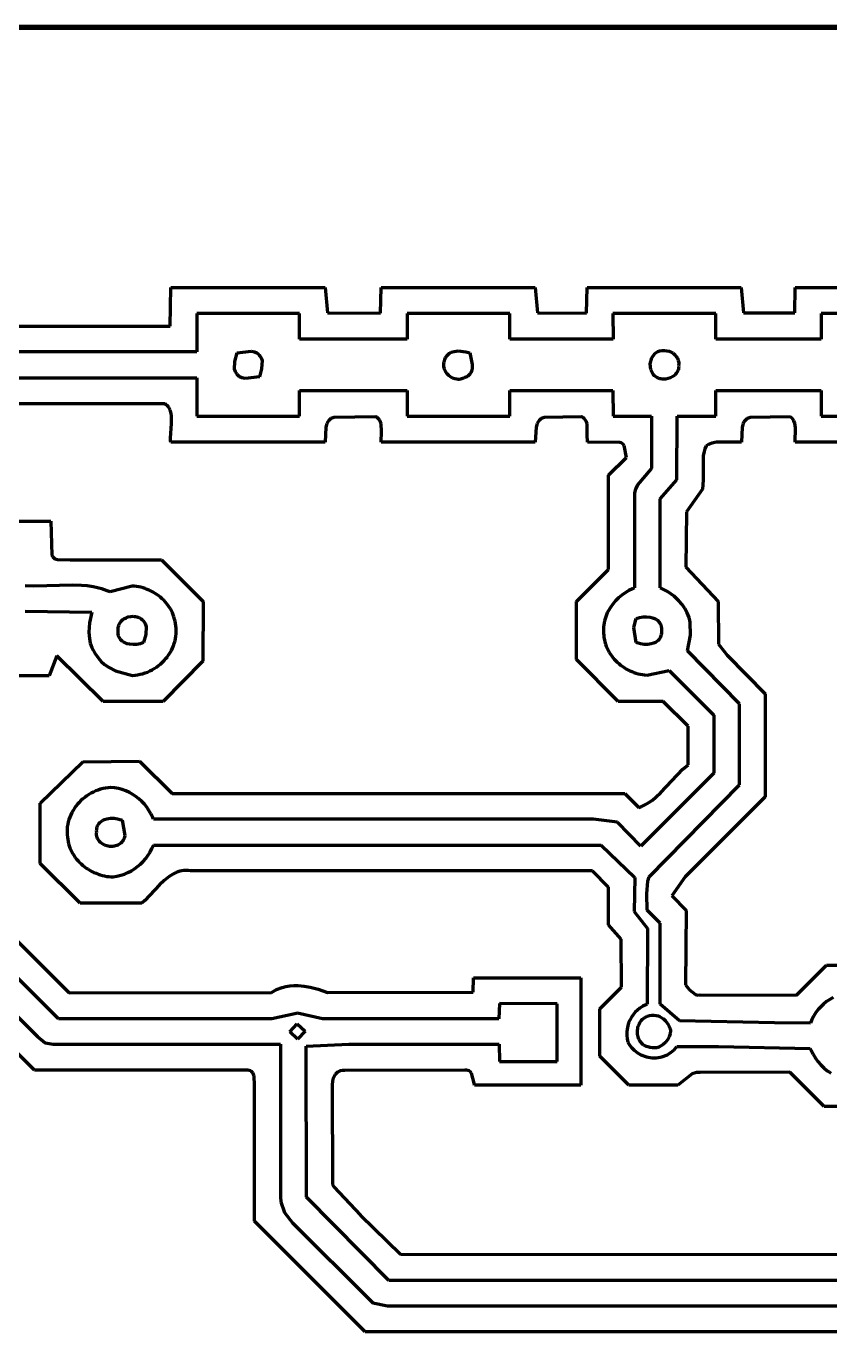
# Model space of a CAD drawing. Header units: millimetres. Extents: x 0 to 15.3, y 0 to 12.6.
# Drawn here: x 3.385 to 5.987, y 8.381 to 12.611 of the extents above; entities that cross this region are included whole.
import ezdxf

# ---------------------------------------------------------------- set-up
doc = ezdxf.new("R2010")
doc.units = ezdxf.units.MM
doc.layers.add('color#f8f8f8ff', color=7, linetype='CONTINUOUS', lineweight=100)

msp = doc.modelspace()

# ---------------------------------------------------------------- linework, layer by layer
at = {"layer": 'color#f8f8f8ff'}
for p, q in [((0, 12.6111), (15.2778, 12.6111)), ((15.2227, 12.6039), (0.0551, 12.6038)), ((3.8516, 11.6393), (3.8542, 11.7639)), ((3.8542, 11.7639), (4.3529, 11.764)), ((4.3529, 11.764), (4.3605, 11.6828)), ((4.5322, 11.681), (4.5348, 11.7639)), ((4.5348, 11.7639), (5.0335, 11.7641)), ((5.0335, 11.7641), (5.041, 11.6828)), ((5.1988, 11.681), (5.2016, 11.764)), ((5.2016, 11.764), (5.7001, 11.764)), ((5.7001, 11.764), (5.7077, 11.6828)), ((5.8734, 11.6819), (5.8751, 11.7639)), ((5.8751, 11.7639), (6.3737, 11.7639)), ((4.2707, 11.6805), (3.9377, 11.6805)), ((3.9377, 11.6805), (3.938, 11.5557)), ((4.2704, 11.5973), (4.2707, 11.6805)), ((4.3605, 11.6828), (4.5322, 11.681)), ((4.9512, 11.6805), (4.6182, 11.6805)), ((4.6182, 11.6805), (4.6185, 11.5972)), ((4.951, 11.5972), (4.9512, 11.6805)), ((5.041, 11.6828), (5.1988, 11.681)), ((5.6179, 11.6805), (5.2849, 11.6805)), ((5.2849, 11.6805), (5.2851, 11.5972)), ((5.6177, 11.5972), (5.6179, 11.6805)), ((5.7077, 11.6828), (5.8734, 11.6819)), ((6.2917, 11.6806), (5.9583, 11.6806)), ((5.9583, 11.6806), (5.9583, 11.5972)), ((2.1699, 11.6389), (3.8516, 11.6393)), ((4.6185, 11.5972), (4.2704, 11.5973)), ((5.2851, 11.5972), (4.951, 11.5972)), ((5.9583, 11.5972), (5.6177, 11.5972)), ((3.938, 11.5557), (2.2219, 11.5552)), ((4.0605, 11.5242), (4.068, 11.5526)), ((4.068, 11.5526), (4.1144, 11.5585)), ((4.1144, 11.5585), (4.1247, 11.5561)), ((4.1247, 11.5561), (4.1318, 11.5527)), ((4.1318, 11.5527), (4.136, 11.5494)), ((4.136, 11.5494), (4.1398, 11.5453)), ((4.7466, 11.543), (4.7509, 11.5477)), ((4.7509, 11.5477), (4.7559, 11.5515)), ((4.7559, 11.5515), (4.7615, 11.5544)), ((4.7615, 11.5544), (4.7708, 11.5573)), ((4.7708, 11.5573), (4.7843, 11.5588)), ((4.7843, 11.5588), (4.8084, 11.5561)), ((4.8084, 11.5561), (4.821, 11.5525)), ((4.821, 11.5525), (4.8294, 11.515)), ((5.4102, 11.5365), (5.4199, 11.5507)), ((5.4199, 11.5507), (5.4231, 11.553)), ((5.4231, 11.553), (5.4264, 11.5549)), ((5.4264, 11.5549), (5.4299, 11.5566)), ((5.4299, 11.5566), (5.437, 11.559)), ((5.437, 11.559), (5.4444, 11.5603)), ((5.4444, 11.5603), (5.4519, 11.5605)), ((5.4519, 11.5605), (5.4593, 11.5597)), ((5.4593, 11.5597), (5.4665, 11.5578)), ((5.4665, 11.5578), (5.4733, 11.555)), ((5.4733, 11.555), (5.4796, 11.5513)), ((5.4796, 11.5513), (5.4852, 11.5468)), ((4.0595, 11.5003), (4.0605, 11.5242)), ((4.1398, 11.5453), (4.1415, 11.543)), ((4.1415, 11.543), (4.1457, 11.5366)), ((4.1457, 11.5366), (4.1488, 11.5276)), ((4.1488, 11.5276), (4.1473, 11.5013)), ((4.7375, 11.5114), (4.7376, 11.5153)), ((4.7379, 11.5077), (4.7375, 11.5114)), ((4.7376, 11.5153), (4.7379, 11.5191)), ((4.7379, 11.5191), (4.7387, 11.523)), ((4.7385, 11.504), (4.7379, 11.5077)), ((4.7387, 11.523), (4.7398, 11.5269)), ((4.7398, 11.5269), (4.7407, 11.5307)), ((4.7407, 11.5307), (4.7418, 11.5341)), ((4.7418, 11.5341), (4.7432, 11.5374)), ((4.7432, 11.5374), (4.7448, 11.5403)), ((4.7448, 11.5403), (4.7466, 11.543)), ((4.8294, 11.515), (4.8291, 11.5023)), ((5.4052, 11.5176), (5.4102, 11.5365)), ((5.4073, 11.4982), (5.4052, 11.5176)), ((5.4852, 11.5468), (5.4899, 11.5414)), ((5.4899, 11.5414), (5.4919, 11.5384)), ((5.4919, 11.5384), (5.4937, 11.5353)), ((5.4937, 11.5353), (5.4951, 11.5319)), ((5.4951, 11.5319), (5.4963, 11.5284)), ((5.4963, 11.5284), (5.4971, 11.5247)), ((5.4971, 11.5247), (5.4976, 11.5209)), ((5.4976, 11.5083), (5.4973, 11.5041)), ((5.4977, 11.5169), (5.4975, 11.5127)), ((5.4975, 11.5127), (5.4976, 11.5083)), ((5.4976, 11.5209), (5.4977, 11.5169)), ((2.2639, 11.4722), (3.9378, 11.4723)), ((3.9378, 11.4723), (3.9377, 11.3472)), ((4.0626, 11.4913), (4.0595, 11.5003)), ((4.0668, 11.4848), (4.0626, 11.4913)), ((4.0685, 11.4825), (4.0668, 11.4848)), ((4.0723, 11.4784), (4.0685, 11.4825)), ((4.0765, 11.4751), (4.0723, 11.4784)), ((4.0835, 11.4717), (4.0765, 11.4751)), ((4.0939, 11.4693), (4.0835, 11.4717)), ((4.1404, 11.4753), (4.0939, 11.4693)), ((4.1473, 11.5013), (4.1404, 11.4753)), ((4.7395, 11.5004), (4.7385, 11.504)), ((4.7407, 11.4969), (4.7395, 11.5004)), ((4.7441, 11.4903), (4.7407, 11.4969)), ((4.7484, 11.4843), (4.7441, 11.4903)), ((4.7535, 11.479), (4.7484, 11.4843)), ((4.7594, 11.4745), (4.7535, 11.479)), ((4.7658, 11.4709), (4.7594, 11.4745)), ((4.7727, 11.4684), (4.7658, 11.4709)), ((4.7798, 11.467), (4.7727, 11.4684)), ((4.7835, 11.4667), (4.7798, 11.467)), ((4.7871, 11.4668), (4.7835, 11.4667)), ((4.7908, 11.4673), (4.7871, 11.4668)), ((4.7945, 11.4681), (4.7908, 11.4673)), ((4.7982, 11.4693), (4.7945, 11.4681)), ((4.8018, 11.4708), (4.7982, 11.4693)), ((4.8053, 11.4728), (4.8018, 11.4708)), ((4.8088, 11.474), (4.8053, 11.4728)), ((4.8119, 11.4755), (4.8088, 11.474)), ((4.8147, 11.4772), (4.8119, 11.4755)), ((4.8173, 11.479), (4.8147, 11.4772)), ((4.8215, 11.4833), (4.8173, 11.479)), ((4.8248, 11.4881), (4.8215, 11.4833)), ((4.8271, 11.4935), (4.8248, 11.4881)), ((4.8291, 11.5023), (4.8271, 11.4935)), ((5.4139, 11.485), (5.4073, 11.4982)), ((5.4165, 11.4816), (5.4139, 11.485)), ((5.4193, 11.4787), (5.4165, 11.4816)), ((5.4223, 11.476), (5.4193, 11.4787)), ((5.4256, 11.4738), (5.4223, 11.476)), ((5.429, 11.4719), (5.4256, 11.4738)), ((5.4326, 11.4703), (5.429, 11.4719)), ((5.4364, 11.469), (5.4326, 11.4703)), ((5.4402, 11.4681), (5.4364, 11.469)), ((5.4441, 11.4675), (5.4402, 11.4681)), ((5.4481, 11.4673), (5.4441, 11.4675)), ((5.456, 11.4676), (5.4481, 11.4673)), ((5.4639, 11.4692), (5.456, 11.4676)), ((5.4714, 11.4718), (5.4639, 11.4692)), ((5.4784, 11.4756), (5.4714, 11.4718)), ((5.4816, 11.4778), (5.4784, 11.4756)), ((5.4846, 11.4803), (5.4816, 11.4778)), ((5.4873, 11.4831), (5.4846, 11.4803)), ((5.4898, 11.486), (5.4873, 11.4831)), ((5.492, 11.4892), (5.4898, 11.486)), ((5.4939, 11.4926), (5.492, 11.4892)), ((5.4954, 11.4963), (5.4939, 11.4926)), ((5.4965, 11.5001), (5.4954, 11.4963)), ((5.4973, 11.5041), (5.4965, 11.5001)), ((4.2707, 11.3473), (4.2704, 11.4305)), ((4.2704, 11.4305), (4.6185, 11.4305)), ((4.6185, 11.4305), (4.6182, 11.3473)), ((4.9509, 11.4304), (5.2848, 11.4306)), ((4.9513, 11.3473), (4.9509, 11.4304)), ((5.2848, 11.4306), (5.285, 11.3472)), ((5.6175, 11.4304), (5.9583, 11.4306)), ((5.618, 11.3473), (5.6175, 11.4304)), ((5.9583, 11.4306), (5.9583, 11.3472)), ((3.8351, 11.3875), (2.3572, 11.3886)), ((3.8388, 11.3848), (3.8351, 11.3875)), ((3.8421, 11.3818), (3.8388, 11.3848)), ((3.8449, 11.3787), (3.8421, 11.3818)), ((3.8474, 11.3753), (3.8449, 11.3787)), ((3.8495, 11.3718), (3.8474, 11.3753)), ((3.8513, 11.368), (3.8495, 11.3718)), ((3.8527, 11.3641), (3.8513, 11.368)), ((3.8547, 11.3559), (3.8527, 11.3641)), ((3.8558, 11.3472), (3.8547, 11.3559)), ((3.8554, 11.3239), (3.8558, 11.3472)), ((3.9377, 11.3472), (4.2707, 11.3473)), ((4.3693, 11.3378), (4.365, 11.3337)), ((4.3719, 11.3396), (4.3693, 11.3378)), ((4.3747, 11.3411), (4.3719, 11.3396)), ((4.3779, 11.3425), (4.3747, 11.3411)), ((4.3813, 11.3437), (4.3779, 11.3425)), ((4.517, 11.3459), (4.3813, 11.3437)), ((4.52, 11.3442), (4.517, 11.3459)), ((4.5227, 11.3424), (4.52, 11.3442)), ((4.525, 11.3404), (4.5227, 11.3424)), ((4.5289, 11.336), (4.525, 11.3404)), ((4.6182, 11.3473), (4.9513, 11.3473)), ((5.0503, 11.3381), (5.0459, 11.334)), ((5.0529, 11.3398), (5.0503, 11.3381)), ((5.0558, 11.3414), (5.0529, 11.3398)), ((5.0589, 11.3427), (5.0558, 11.3414)), ((5.0624, 11.3438), (5.0589, 11.3427)), ((5.1834, 11.3459), (5.0624, 11.3438)), ((5.1864, 11.3442), (5.1834, 11.3459)), ((5.189, 11.3424), (5.1864, 11.3442)), ((5.1914, 11.3404), (5.189, 11.3424)), ((5.1952, 11.336), (5.1914, 11.3404)), ((5.285, 11.3472), (5.4099, 11.3472)), ((5.4099, 11.3472), (5.4099, 11.1787)), ((5.4913, 11.1415), (5.4927, 11.3472)), ((5.4927, 11.3472), (5.618, 11.3473)), ((5.7167, 11.3379), (5.7123, 11.3339)), ((5.7193, 11.3397), (5.7167, 11.3379)), ((5.7222, 11.3413), (5.7193, 11.3397)), ((5.7253, 11.3426), (5.7222, 11.3413)), ((5.7288, 11.3437), (5.7253, 11.3426)), ((5.8581, 11.3459), (5.7288, 11.3437)), ((5.8609, 11.344), (5.8581, 11.3459)), ((5.8635, 11.342), (5.8609, 11.344)), ((5.8676, 11.3376), (5.8635, 11.342)), ((5.8708, 11.3328), (5.8676, 11.3376)), ((5.9583, 11.3472), (6.2917, 11.3472)), ((3.8524, 11.2767), (3.8554, 11.3239)), ((4.3557, 11.3117), (4.3531, 11.2637)), ((4.3589, 11.3236), (4.3557, 11.3117)), ((4.3615, 11.3289), (4.3589, 11.3236)), ((4.365, 11.3337), (4.3615, 11.3289)), ((4.5317, 11.3311), (4.5289, 11.336)), ((4.5343, 11.3229), (4.5317, 11.3311)), ((4.5352, 11.298), (4.5343, 11.3229)), ((4.535, 11.2638), (4.5352, 11.298)), ((5.0363, 11.3122), (5.0334, 11.2639)), ((5.0397, 11.324), (5.0363, 11.3122)), ((5.0424, 11.3293), (5.0397, 11.324)), ((5.0459, 11.334), (5.0424, 11.3293)), ((5.1981, 11.3311), (5.1952, 11.336)), ((5.2008, 11.3229), (5.1981, 11.3311)), ((5.2014, 11.2884), (5.2008, 11.3229)), ((5.7029, 11.3119), (5.7004, 11.2639)), ((5.7062, 11.3238), (5.7029, 11.3119)), ((5.7088, 11.3291), (5.7062, 11.3238)), ((5.7123, 11.3339), (5.7088, 11.3291)), ((5.8739, 11.3248), (5.8708, 11.3328)), ((5.8758, 11.3101), (5.8739, 11.3248)), ((5.8751, 11.2639), (5.8758, 11.3101)), ((3.8531, 11.2681), (3.8524, 11.2767)), ((3.8537, 11.2639), (3.8531, 11.2681)), ((4.3531, 11.2637), (3.8537, 11.2639)), ((5.0334, 11.2639), (4.535, 11.2638)), ((5.2019, 11.2638), (5.2014, 11.2884)), ((5.3075, 11.2623), (5.2019, 11.2638)), ((5.3116, 11.261), (5.3075, 11.2623)), ((5.3165, 11.258), (5.3116, 11.261)), ((5.3211, 11.2523), (5.3165, 11.258)), ((5.329, 11.2139), (5.3211, 11.2523)), ((5.5936, 11.2553), (5.5866, 11.2511)), ((5.6046, 11.2598), (5.5936, 11.2553)), ((5.6199, 11.2633), (5.6046, 11.2598)), ((5.6965, 11.2635), (5.6199, 11.2633)), ((5.7004, 11.2639), (5.6965, 11.2635)), ((6.375, 11.2639), (5.8751, 11.2639)), ((5.2707, 11.1566), (5.329, 11.2139)), ((5.5799, 11.2328), (5.5771, 11.2186)), ((5.5771, 11.2186), (5.5773, 11.1403)), ((5.5827, 11.2421), (5.5799, 11.2328)), ((5.5866, 11.2511), (5.5827, 11.2421)), ((5.4073, 11.1759), (5.3641, 11.1247)), ((5.4099, 11.1787), (5.4073, 11.1759)), ((5.2707, 10.8505), (5.2707, 11.1566)), ((5.3641, 11.1247), (5.3578, 11.1107)), ((5.4372, 11.0794), (5.4913, 11.1415)), ((5.5773, 11.1403), (5.5751, 11.1111)), ((5.3549, 11.0995), (5.3541, 11.0917)), ((5.3541, 11.0917), (5.3542, 11.0835)), ((5.3542, 11.0835), (5.3543, 10.7914)), ((5.3578, 11.1107), (5.3549, 11.0995)), ((5.5751, 11.1111), (5.5227, 11.0381)), ((5.4374, 10.7917), (5.4372, 11.0794)), ((2.8641, 11.007), (3.4655, 11.0071)), ((3.4655, 11.0071), (3.4684, 10.8969)), ((5.5227, 11.0381), (5.5207, 10.8581)), ((3.4684, 10.8969), (3.4706, 10.8927)), ((3.4706, 10.8927), (3.4734, 10.8893)), ((3.4734, 10.8893), (3.4785, 10.8857)), ((3.4785, 10.8857), (3.4866, 10.883)), ((3.4866, 10.883), (3.528, 10.8819)), ((3.528, 10.8819), (3.823, 10.8821)), ((3.823, 10.8821), (3.9583, 10.7467)), ((5.1667, 10.7468), (5.2707, 10.8505)), ((5.5207, 10.8581), (5.625, 10.7468)), ((3.4103, 10.797), (3.3817, 10.7984)), ((3.5358, 10.8002), (3.4103, 10.797)), ((3.5645, 10.7993), (3.5358, 10.8002)), ((3.5834, 10.7977), (3.5645, 10.7993)), ((3.6022, 10.7949), (3.5834, 10.7977)), ((3.6115, 10.7931), (3.6022, 10.7949)), ((3.6207, 10.7909), (3.6115, 10.7931)), ((3.6299, 10.7884), (3.6207, 10.7909)), ((3.639, 10.7854), (3.6299, 10.7884)), ((3.7282, 10.7974), (3.657, 10.7782)), ((3.7354, 10.7969), (3.7282, 10.7974)), ((3.7426, 10.796), (3.7354, 10.7969)), ((3.7497, 10.7948), (3.7426, 10.796)), ((3.7568, 10.7932), (3.7497, 10.7948)), ((3.7637, 10.7914), (3.7568, 10.7932)), ((3.7706, 10.7891), (3.7637, 10.7914)), ((3.7773, 10.7866), (3.7706, 10.7891)), ((3.7839, 10.7838), (3.7773, 10.7866)), ((5.3481, 10.7887), (5.336, 10.7825)), ((5.3543, 10.7914), (5.3481, 10.7887)), ((5.4611, 10.7796), (5.4374, 10.7917)), ((3.6481, 10.782), (3.639, 10.7854)), ((3.657, 10.7782), (3.6481, 10.782)), ((3.7904, 10.7807), (3.7839, 10.7838)), ((3.7967, 10.7773), (3.7904, 10.7807)), ((3.8028, 10.7736), (3.7967, 10.7773)), ((3.8088, 10.7696), (3.8028, 10.7736)), ((3.8145, 10.7654), (3.8088, 10.7696)), ((3.8201, 10.761), (3.8145, 10.7654)), ((3.8254, 10.7562), (3.8201, 10.761)), ((3.8305, 10.7513), (3.8254, 10.7562)), ((3.8354, 10.7461), (3.8305, 10.7513)), ((3.84, 10.7407), (3.8354, 10.7461)), ((3.9583, 10.7467), (3.9575, 10.5539)), ((5.1667, 10.5588), (5.1667, 10.7468)), ((5.2931, 10.749), (5.2843, 10.7387)), ((5.3028, 10.7586), (5.2931, 10.749)), ((5.3132, 10.7674), (5.3028, 10.7586)), ((5.3243, 10.7754), (5.3132, 10.7674)), ((5.336, 10.7825), (5.3243, 10.7754)), ((5.4829, 10.7642), (5.4611, 10.7796)), ((5.4985, 10.7497), (5.4829, 10.7642)), ((5.5088, 10.7376), (5.4985, 10.7497)), ((5.625, 10.7468), (5.6265, 10.6095)), ((3.3817, 10.7154), (3.5975, 10.7129)), ((3.5975, 10.7129), (3.5901, 10.678)), ((3.8443, 10.7351), (3.84, 10.7407)), ((3.8484, 10.7292), (3.8443, 10.7351)), ((3.8521, 10.7232), (3.8484, 10.7292)), ((3.8556, 10.717), (3.8521, 10.7232)), ((3.8587, 10.7106), (3.8556, 10.717)), ((3.8615, 10.704), (3.8587, 10.7106)), ((3.8639, 10.6973), (3.8615, 10.704)), ((5.2638, 10.7041), (5.2613, 10.6978)), ((5.2665, 10.7102), (5.2638, 10.7041)), ((5.2695, 10.7162), (5.2665, 10.7102)), ((5.2764, 10.7277), (5.2695, 10.7162)), ((5.2843, 10.7387), (5.2764, 10.7277)), ((5.5178, 10.7245), (5.5088, 10.7376)), ((5.5253, 10.7106), (5.5178, 10.7245)), ((5.531, 10.6957), (5.5253, 10.7106)), ((3.5901, 10.678), (3.5882, 10.6474)), ((3.6829, 10.6577), (3.6832, 10.662)), ((3.6832, 10.662), (3.6838, 10.666)), ((3.6838, 10.666), (3.6849, 10.6699)), ((3.6849, 10.6699), (3.6864, 10.6735)), ((3.6864, 10.6735), (3.6882, 10.677)), ((3.6882, 10.677), (3.6904, 10.6802)), ((3.6904, 10.6802), (3.6928, 10.6832)), ((3.6928, 10.6832), (3.6955, 10.686)), ((3.6955, 10.686), (3.6985, 10.6885)), ((3.6985, 10.6885), (3.7017, 10.6908)), ((3.7017, 10.6908), (3.7086, 10.6945)), ((3.7086, 10.6945), (3.7161, 10.6973)), ((3.7161, 10.6973), (3.7239, 10.6989)), ((3.7239, 10.6989), (3.7319, 10.6993)), ((3.7319, 10.6993), (3.7359, 10.699)), ((3.7359, 10.699), (3.7398, 10.6985)), ((3.7398, 10.6985), (3.7436, 10.6976)), ((3.7436, 10.6976), (3.7474, 10.6964)), ((3.7474, 10.6964), (3.751, 10.6949)), ((3.751, 10.6949), (3.7545, 10.693)), ((3.7545, 10.693), (3.7578, 10.6908)), ((3.7578, 10.6908), (3.7609, 10.6882)), ((3.7609, 10.6882), (3.7638, 10.6853)), ((3.7638, 10.6853), (3.7665, 10.682)), ((3.7665, 10.682), (3.7706, 10.6756)), ((3.7706, 10.6756), (3.7738, 10.6666)), ((3.7738, 10.6666), (3.7723, 10.6403)), ((3.866, 10.6904), (3.8639, 10.6973)), ((3.8677, 10.6833), (3.866, 10.6904)), ((3.869, 10.6762), (3.8677, 10.6833)), ((3.8699, 10.6688), (3.869, 10.6762)), ((3.8708, 10.6604), (3.8699, 10.6688)), ((3.8712, 10.652), (3.8708, 10.6604)), ((5.2541, 10.6651), (5.2538, 10.6583)), ((5.2549, 10.6718), (5.2541, 10.6651)), ((5.256, 10.6785), (5.2549, 10.6718)), ((5.2574, 10.685), (5.256, 10.6785)), ((5.2592, 10.6915), (5.2574, 10.685)), ((5.2613, 10.6978), (5.2592, 10.6915)), ((5.3526, 10.6625), (5.36, 10.6918)), ((5.3596, 10.6142), (5.3526, 10.6625)), ((5.36, 10.6918), (5.3706, 10.6954)), ((5.3706, 10.6954), (5.3821, 10.6975)), ((5.3821, 10.6975), (5.3939, 10.698)), ((5.3939, 10.698), (5.4054, 10.6967)), ((5.4054, 10.6967), (5.4128, 10.6948)), ((5.4128, 10.6948), (5.4196, 10.6922)), ((5.4196, 10.6922), (5.4259, 10.6886)), ((5.4259, 10.6886), (5.4287, 10.6865)), ((5.4287, 10.6865), (5.4313, 10.6842)), ((5.4313, 10.6842), (5.4337, 10.6816)), ((5.4337, 10.6816), (5.4358, 10.6788)), ((5.4358, 10.6788), (5.4376, 10.6758)), ((5.4376, 10.6758), (5.4392, 10.6725)), ((5.4392, 10.6725), (5.4404, 10.669)), ((5.4404, 10.669), (5.4413, 10.6653)), ((5.4413, 10.6653), (5.4419, 10.6613)), ((5.4419, 10.6613), (5.4421, 10.657)), ((5.5339, 10.6853), (5.531, 10.6957)), ((5.535, 10.68), (5.5339, 10.6853)), ((5.5362, 10.6384), (5.535, 10.68)), ((3.5882, 10.6474), (3.59, 10.6272)), ((3.59, 10.6272), (3.5931, 10.6125)), ((3.6831, 10.6533), (3.6829, 10.6577)), ((3.6829, 10.6487), (3.6831, 10.6533)), ((3.6831, 10.6445), (3.6829, 10.6487)), ((3.6836, 10.6404), (3.6831, 10.6445)), ((3.6845, 10.6367), (3.6836, 10.6404)), ((3.6858, 10.6331), (3.6845, 10.6367)), ((3.6874, 10.6298), (3.6858, 10.6331)), ((3.6892, 10.6268), (3.6874, 10.6298)), ((3.6913, 10.624), (3.6892, 10.6268)), ((3.6937, 10.6214), (3.6913, 10.624)), ((3.6964, 10.619), (3.6937, 10.6214)), ((3.6992, 10.6169), (3.6964, 10.619)), ((3.7723, 10.6403), (3.7655, 10.6143)), ((3.865, 10.6115), (3.8672, 10.6194)), ((3.8672, 10.6194), (3.869, 10.6273)), ((3.869, 10.6273), (3.8702, 10.6354)), ((3.8702, 10.6354), (3.871, 10.6437)), ((3.871, 10.6437), (3.8712, 10.652)), ((5.2538, 10.6583), (5.2538, 10.6514)), ((5.2538, 10.6514), (5.2542, 10.6444)), ((5.2542, 10.6444), (5.255, 10.6374)), ((5.255, 10.6374), (5.2558, 10.6302)), ((5.2558, 10.6302), (5.2571, 10.6231)), ((5.2571, 10.6231), (5.2587, 10.6161)), ((5.4283, 10.6187), (5.4224, 10.6148)), ((5.431, 10.621), (5.4283, 10.6187)), ((5.4334, 10.6235), (5.431, 10.621)), ((5.4355, 10.6263), (5.4334, 10.6235)), ((5.4374, 10.6293), (5.4355, 10.6263)), ((5.439, 10.6325), (5.4374, 10.6293)), ((5.4402, 10.636), (5.439, 10.6325)), ((5.4412, 10.6398), (5.4402, 10.636)), ((5.4418, 10.6437), (5.4412, 10.6398)), ((5.442, 10.648), (5.4418, 10.6437)), ((5.4421, 10.657), (5.4419, 10.6525)), ((5.4419, 10.6525), (5.442, 10.648)), ((5.5266, 10.5876), (5.5362, 10.6384)), ((3.5931, 10.6125), (3.598, 10.5982)), ((3.598, 10.5982), (3.6023, 10.5891)), ((3.6023, 10.5891), (3.6076, 10.5802)), ((3.6076, 10.5802), (3.6138, 10.5717)), ((3.7055, 10.6133), (3.6992, 10.6169)), ((3.7124, 10.6106), (3.7055, 10.6133)), ((3.7198, 10.6087), (3.7124, 10.6106)), ((3.7314, 10.6075), (3.7198, 10.6087)), ((3.7433, 10.608), (3.7314, 10.6075)), ((3.7548, 10.6103), (3.7433, 10.608)), ((3.7655, 10.6143), (3.7548, 10.6103)), ((3.8424, 10.5684), (3.8472, 10.5751)), ((3.8472, 10.5751), (3.8515, 10.5819)), ((3.8515, 10.5819), (3.8555, 10.589)), ((3.8555, 10.589), (3.8591, 10.5964)), ((3.8591, 10.5964), (3.8623, 10.6038)), ((3.8623, 10.6038), (3.865, 10.6115)), ((5.2587, 10.6161), (5.2607, 10.6093)), ((5.2607, 10.6093), (5.2631, 10.6026)), ((5.2631, 10.6026), (5.2658, 10.5961)), ((5.2658, 10.5961), (5.2688, 10.5897)), ((5.2688, 10.5897), (5.2722, 10.5836)), ((5.2722, 10.5836), (5.2759, 10.5776)), ((5.2759, 10.5776), (5.2799, 10.5718)), ((5.3631, 10.6128), (5.3596, 10.6142)), ((5.374, 10.6096), (5.3631, 10.6128)), ((5.3856, 10.6079), (5.374, 10.6096)), ((5.3974, 10.6079), (5.3856, 10.6079)), ((5.4087, 10.6096), (5.3974, 10.6079)), ((5.4159, 10.6118), (5.4087, 10.6096)), ((5.4224, 10.6148), (5.4159, 10.6118)), ((5.6945, 10.4162), (5.5266, 10.5876)), ((5.6265, 10.6095), (5.6308, 10.6032)), ((5.6308, 10.6032), (5.6542, 10.5731)), ((3.4842, 10.5707), (3.4601, 10.5067)), ((3.635, 10.4236), (3.4842, 10.5707)), ((3.6138, 10.5717), (3.6192, 10.5637)), ((3.6192, 10.5637), (3.6284, 10.5529)), ((3.6284, 10.5529), (3.6388, 10.5435)), ((3.6388, 10.5435), (3.6541, 10.5329)), ((3.6541, 10.5329), (3.6751, 10.5225)), ((3.8001, 10.5301), (3.807, 10.5346)), ((3.807, 10.5346), (3.8136, 10.5394)), ((3.8136, 10.5394), (3.82, 10.5446)), ((3.82, 10.5446), (3.826, 10.5501)), ((3.826, 10.5501), (3.8318, 10.556)), ((3.9575, 10.5539), (3.8294, 10.423)), ((3.8318, 10.556), (3.8373, 10.5621)), ((3.8373, 10.5621), (3.8424, 10.5684)), ((5.3014, 10.4237), (5.1667, 10.5588)), ((5.2799, 10.5718), (5.2841, 10.5662)), ((5.2841, 10.5662), (5.2887, 10.5608)), ((5.2887, 10.5608), (5.2935, 10.5556)), ((5.2935, 10.5556), (5.2985, 10.5507)), ((5.2985, 10.5507), (5.3038, 10.546)), ((5.3038, 10.546), (5.3093, 10.5415)), ((5.3093, 10.5415), (5.3149, 10.5373)), ((5.3149, 10.5373), (5.3208, 10.5333)), ((5.3208, 10.5333), (5.3269, 10.5296)), ((5.6542, 10.5731), (5.778, 10.4481)), ((3.4601, 10.5067), (3.0156, 10.5063)), ((3.6751, 10.5225), (3.7298, 10.508)), ((3.7298, 10.508), (3.7381, 10.5086)), ((3.7381, 10.5086), (3.7463, 10.5097)), ((3.7463, 10.5097), (3.7545, 10.5113)), ((3.7545, 10.5113), (3.7625, 10.5134)), ((3.7625, 10.5134), (3.7704, 10.5159)), ((3.7704, 10.5159), (3.7781, 10.5188)), ((3.7781, 10.5188), (3.7856, 10.5222)), ((3.7856, 10.5222), (3.793, 10.5259)), ((3.793, 10.5259), (3.8001, 10.5301)), ((5.3269, 10.5296), (5.3331, 10.5261)), ((5.3331, 10.5261), (5.3395, 10.523)), ((5.3395, 10.523), (5.346, 10.5201)), ((5.346, 10.5201), (5.3526, 10.5175)), ((5.3526, 10.5175), (5.3594, 10.5152)), ((5.3594, 10.5152), (5.3662, 10.5133)), ((5.3662, 10.5133), (5.3732, 10.5116)), ((5.3732, 10.5116), (5.3802, 10.5103)), ((5.3802, 10.5103), (5.3873, 10.5093)), ((5.3873, 10.5093), (5.3944, 10.5086)), ((5.3944, 10.5086), (5.4669, 10.5233)), ((5.4669, 10.5233), (5.6113, 10.3789)), ((5.778, 10.4481), (5.7778, 10.1144)), ((3.8294, 10.423), (3.635, 10.4236)), ((5.4472, 10.4236), (5.3014, 10.4237)), ((5.5278, 10.3434), (5.4472, 10.4236)), ((5.6944, 10.1531), (5.6945, 10.4162)), ((5.6113, 10.3789), (5.6113, 10.1906)), ((5.5278, 10.2186), (5.5278, 10.3434)), ((3.4306, 10.094), (3.5686, 10.2282)), ((3.5686, 10.2282), (3.7526, 10.2297)), ((3.7526, 10.2297), (3.8576, 10.125)), ((5.44, 10.1284), (5.5114, 10.2041)), ((5.5114, 10.2041), (5.5278, 10.2186)), ((5.6113, 10.1906), (5.3749, 9.9544)), ((5.4023, 9.8555), (5.6944, 10.1531)), ((3.5752, 10.1128), (3.5689, 10.1076)), ((3.5819, 10.1176), (3.5752, 10.1128)), ((3.5888, 10.1221), (3.5819, 10.1176)), ((3.5959, 10.1262), (3.5888, 10.1221)), ((3.6032, 10.13), (3.5959, 10.1262)), ((3.6107, 10.1334), (3.6032, 10.13)), ((3.6184, 10.1364), (3.6107, 10.1334)), ((3.6262, 10.1389), (3.6184, 10.1364)), ((3.6342, 10.1411), (3.6262, 10.1389)), ((3.6422, 10.1428), (3.6342, 10.1411)), ((3.6504, 10.144), (3.6422, 10.1428)), ((3.6587, 10.1448), (3.6504, 10.144)), ((3.6717, 10.1435), (3.6587, 10.1448)), ((3.6843, 10.1412), (3.6717, 10.1435)), ((3.6965, 10.138), (3.6843, 10.1412)), ((3.7083, 10.1337), (3.6965, 10.138)), ((3.7196, 10.1285), (3.7083, 10.1337)), ((3.7304, 10.1225), (3.7196, 10.1285)), ((3.7407, 10.1156), (3.7304, 10.1225)), ((3.7505, 10.1079), (3.7407, 10.1156)), ((3.8576, 10.125), (5.3235, 10.1252)), ((5.3235, 10.1252), (5.3683, 10.0795)), ((5.4126, 10.1042), (5.4239, 10.1134)), ((5.4239, 10.1134), (5.44, 10.1284)), ((5.7778, 10.1144), (5.5187, 9.8558)), ((3.4304, 9.8989), (3.4306, 10.094)), ((3.5373, 10.0706), (3.5333, 10.0635)), ((3.5417, 10.0774), (3.5373, 10.0706)), ((3.5464, 10.084), (3.5417, 10.0774)), ((3.5515, 10.0903), (3.5464, 10.084)), ((3.557, 10.0963), (3.5515, 10.0903)), ((3.5628, 10.1021), (3.557, 10.0963)), ((3.5689, 10.1076), (3.5628, 10.1021)), ((3.7596, 10.0995), (3.7505, 10.1079)), ((3.7681, 10.0904), (3.7596, 10.0995)), ((3.7759, 10.0806), (3.7681, 10.0904)), ((3.783, 10.0702), (3.7759, 10.0806)), ((3.7894, 10.0592), (3.783, 10.0702)), ((5.3683, 10.0795), (5.3752, 10.0822)), ((5.3752, 10.0822), (5.3819, 10.0852)), ((5.3819, 10.0852), (5.3884, 10.0885)), ((5.3884, 10.0885), (5.4008, 10.0959)), ((5.4008, 10.0959), (5.4126, 10.1042)), ((3.5198, 10.0255), (3.5186, 10.0174)), ((3.5216, 10.0334), (3.5198, 10.0255)), ((3.5238, 10.0412), (3.5216, 10.0334)), ((3.5265, 10.0488), (3.5238, 10.0412)), ((3.5297, 10.0563), (3.5265, 10.0488)), ((3.5333, 10.0635), (3.5297, 10.0563)), ((3.618, 10.0233), (3.6199, 10.0263)), ((3.6199, 10.0263), (3.622, 10.0291)), ((3.622, 10.0291), (3.6244, 10.0316)), ((3.6244, 10.0316), (3.6271, 10.034)), ((3.6271, 10.034), (3.6329, 10.0379)), ((3.6329, 10.0379), (3.6395, 10.041)), ((3.6395, 10.041), (3.6466, 10.0432)), ((3.6466, 10.0432), (3.6581, 10.045)), ((3.6581, 10.045), (3.6698, 10.045)), ((3.6698, 10.045), (3.6815, 10.0433)), ((3.6815, 10.0433), (3.6925, 10.04)), ((3.6925, 10.04), (3.6959, 10.0386)), ((3.6959, 10.0386), (3.7048, 9.989)), ((3.795, 10.0476), (3.7894, 10.0592)), ((3.7975, 10.0417), (3.795, 10.0476)), ((5.2213, 10.0417), (3.7975, 10.0417)), ((5.2992, 10.032), (5.2213, 10.0417)), ((5.3749, 9.9544), (5.2992, 10.032)), ((3.5178, 10.0092), (3.5176, 10.0009)), ((3.5176, 10.0009), (3.518, 9.9925)), ((3.5186, 10.0174), (3.5178, 10.0092)), ((3.518, 9.9925), (3.519, 9.984)), ((3.519, 9.984), (3.5198, 9.9767)), ((3.6134, 9.9955), (3.6137, 10)), ((3.6136, 9.9912), (3.6134, 9.9955)), ((3.6135, 10.0045), (3.6137, 10.0088)), ((3.6137, 10), (3.6135, 10.0045)), ((3.6143, 9.9871), (3.6136, 9.9912)), ((3.6137, 10.0088), (3.6143, 10.0128)), ((3.6143, 10.0128), (3.6152, 10.0165)), ((3.6154, 9.9832), (3.6143, 9.9871)), ((3.6152, 10.0165), (3.6165, 10.02)), ((3.6168, 9.9795), (3.6154, 9.9832)), ((3.6165, 10.02), (3.618, 10.0233)), ((3.7048, 9.989), (3.7024, 9.9799)), ((3.5198, 9.9767), (3.5211, 9.9695)), ((3.5211, 9.9695), (3.5228, 9.9625)), ((3.5228, 9.9625), (3.5248, 9.9556)), ((3.5248, 9.9556), (3.5273, 9.9489)), ((3.5273, 9.9489), (3.53, 9.9424)), ((3.53, 9.9424), (3.5332, 9.936)), ((3.6186, 9.976), (3.6168, 9.9795)), ((3.6208, 9.9728), (3.6186, 9.976)), ((3.6233, 9.9697), (3.6208, 9.9728)), ((3.626, 9.9669), (3.6233, 9.9697)), ((3.629, 9.9644), (3.626, 9.9669)), ((3.6322, 9.9621), (3.629, 9.9644)), ((3.6356, 9.96), (3.6322, 9.9621)), ((3.6392, 9.9582), (3.6356, 9.96)), ((3.6468, 9.9555), (3.6392, 9.9582)), ((3.6547, 9.9538), (3.6468, 9.9555)), ((3.6628, 9.9534), (3.6547, 9.9538)), ((3.6668, 9.9537), (3.6628, 9.9534)), ((3.6708, 9.9542), (3.6668, 9.9537)), ((3.6746, 9.9552), (3.6708, 9.9542)), ((3.6784, 9.9564), (3.6746, 9.9552)), ((3.682, 9.958), (3.6784, 9.9564)), ((3.6855, 9.9599), (3.682, 9.958)), ((3.6888, 9.9622), (3.6855, 9.9599)), ((3.6919, 9.9648), (3.6888, 9.9622)), ((3.6947, 9.9679), (3.6919, 9.9648)), ((3.6973, 9.9713), (3.6947, 9.9679)), ((3.6989, 9.9734), (3.6973, 9.9713)), ((3.7024, 9.9799), (3.6989, 9.9734)), ((3.7864, 9.9355), (3.7923, 9.9467)), ((3.7923, 9.9467), (3.7975, 9.9583)), ((3.7975, 9.9583), (5.2468, 9.9583)), ((5.2468, 9.9583), (5.3551, 9.8533)), ((3.4901, 9.3952), (2.9701, 9.9147)), ((3.0848, 9.9189), (3.5251, 9.4792)), ((3.5597, 9.7701), (3.4304, 9.8989)), ((3.5332, 9.936), (3.5366, 9.9298)), ((3.5366, 9.9298), (3.5404, 9.9239)), ((3.5404, 9.9239), (3.5444, 9.9181)), ((3.5444, 9.9181), (3.5488, 9.9125)), ((3.5488, 9.9125), (3.5534, 9.9071)), ((3.5534, 9.9071), (3.5583, 9.902)), ((3.5583, 9.902), (3.5634, 9.8971)), ((3.7556, 9.8966), (3.7642, 9.9054)), ((3.7642, 9.9054), (3.7723, 9.9148)), ((3.7723, 9.9148), (3.7797, 9.9249)), ((3.7797, 9.9249), (3.7864, 9.9355)), ((2.8902, 9.87), (3.4224, 9.3377)), ((3.5634, 9.8971), (3.5687, 9.8924)), ((3.5687, 9.8924), (3.5743, 9.8879)), ((3.5743, 9.8879), (3.5801, 9.8838)), ((3.5801, 9.8838), (3.586, 9.8798)), ((3.586, 9.8798), (3.5922, 9.8761)), ((3.5922, 9.8761), (3.5985, 9.8727)), ((3.5985, 9.8727), (3.6049, 9.8696)), ((3.6049, 9.8696), (3.6115, 9.8667)), ((3.6115, 9.8667), (3.6182, 9.8642)), ((3.6182, 9.8642), (3.625, 9.8619)), ((3.625, 9.8619), (3.632, 9.8599)), ((3.632, 9.8599), (3.6389, 9.8583)), ((3.6389, 9.8583), (3.646, 9.8569)), ((3.646, 9.8569), (3.6531, 9.8559)), ((3.6531, 9.8559), (3.6603, 9.8552)), ((3.6603, 9.8552), (3.6667, 9.8558)), ((3.6667, 9.8558), (3.6794, 9.8576)), ((3.6794, 9.8576), (3.6917, 9.8605)), ((3.6917, 9.8605), (3.7036, 9.8643)), ((3.7036, 9.8643), (3.715, 9.8691)), ((3.715, 9.8691), (3.7259, 9.8748)), ((3.7259, 9.8748), (3.7364, 9.8813)), ((3.7364, 9.8813), (3.7462, 9.8886)), ((3.7462, 9.8886), (3.7556, 9.8966)), ((3.8478, 9.8563), (3.8425, 9.8523)), ((3.8533, 9.86), (3.8478, 9.8563)), ((3.8589, 9.8634), (3.8533, 9.86)), ((3.8646, 9.8665), (3.8589, 9.8634)), ((3.8706, 9.8692), (3.8646, 9.8665)), ((3.8766, 9.8715), (3.8706, 9.8692)), ((3.8829, 9.8734), (3.8766, 9.8715)), ((3.8894, 9.8748), (3.8829, 9.8734)), ((3.8961, 9.8756), (3.8894, 9.8748)), ((3.903, 9.876), (3.8961, 9.8756)), ((3.9102, 9.8758), (3.903, 9.876)), ((3.9176, 9.8751), (3.9102, 9.8758)), ((5.2185, 9.875), (3.9176, 9.8751)), ((5.2708, 9.822), (5.2185, 9.875)), ((5.5187, 9.8558), (5.4751, 9.7935)), ((3.8174, 9.829), (3.7699, 9.7787)), ((3.8322, 9.8435), (3.8174, 9.829)), ((3.8425, 9.8523), (3.8322, 9.8435)), ((5.2703, 9.6998), (5.2708, 9.822)), ((5.3551, 9.8533), (5.3534, 9.7434)), ((5.3947, 9.8006), (5.3976, 9.8417)), ((5.3976, 9.8417), (5.4023, 9.8555)), ((3.7699, 9.7787), (3.7599, 9.7701)), ((5.3953, 9.7473), (5.3947, 9.8006)), ((5.4751, 9.7935), (5.5215, 9.7458)), ((3.4129, 9.2291), (2.8719, 9.7707)), ((3.7599, 9.7701), (3.5597, 9.7701)), ((5.3534, 9.7434), (5.3965, 9.6878)), ((5.4372, 9.7054), (5.3953, 9.7473)), ((5.5215, 9.7458), (5.5197, 9.5059)), ((5.311, 9.653), (5.2703, 9.6998)), ((5.3965, 9.6878), (5.3959, 9.443)), ((5.4375, 9.4432), (5.4372, 9.7054)), ((5.3125, 9.4974), (5.311, 9.653)), ((5.8785, 9.4722), (5.9755, 9.5694)), ((5.9755, 9.5694), (6.1544, 9.5686)), ((4.8328, 9.4817), (4.8334, 9.5278)), ((4.8334, 9.5278), (5.1806, 9.5278)), ((5.1806, 9.5278), (5.1806, 9.1806)), ((3.5251, 9.4792), (4.1795, 9.4802)), ((4.1795, 9.4802), (4.1849, 9.4838)), ((4.1849, 9.4838), (4.1904, 9.4871)), ((4.1904, 9.4871), (4.1961, 9.49)), ((4.1961, 9.49), (4.202, 9.4927)), ((4.202, 9.4927), (4.2079, 9.495)), ((4.2079, 9.495), (4.214, 9.497)), ((4.214, 9.497), (4.2264, 9.5001)), ((4.2264, 9.5001), (4.2392, 9.5021)), ((4.2392, 9.5021), (4.2522, 9.503)), ((4.2522, 9.503), (4.2653, 9.503)), ((4.2653, 9.503), (4.2852, 9.5013)), ((4.2852, 9.5013), (4.3049, 9.498)), ((4.3049, 9.498), (4.3306, 9.4913)), ((4.3306, 9.4913), (4.3607, 9.4804)), ((4.3607, 9.4804), (4.8328, 9.4817)), ((5.2428, 9.4276), (5.3125, 9.4974)), ((5.5197, 9.5059), (5.5329, 9.4895)), ((5.5329, 9.4895), (5.5521, 9.4741)), ((4.9172, 9.4445), (4.9159, 9.3952)), ((5.1039, 9.4444), (4.9172, 9.4445)), ((5.1039, 9.2572), (5.1039, 9.4444)), ((5.3812, 9.4359), (5.3723, 9.4301)), ((5.3908, 9.4408), (5.3812, 9.4359)), ((5.3959, 9.443), (5.3908, 9.4408)), ((5.5005, 9.3889), (5.4375, 9.4432)), ((5.5521, 9.4741), (5.5603, 9.4724)), ((5.5603, 9.4724), (5.5671, 9.4728)), ((5.5671, 9.4728), (5.8785, 9.4722)), ((5.9577, 9.4347), (5.9494, 9.4253)), ((5.9667, 9.4433), (5.9577, 9.4347)), ((5.9763, 9.4512), (5.9667, 9.4433)), ((5.9864, 9.4584), (5.9763, 9.4512)), ((5.9972, 9.4648), (5.9864, 9.4584)), ((4.1808, 9.3955), (3.4901, 9.3952)), ((4.2549, 9.4111), (4.1808, 9.3955)), ((4.2634, 9.4132), (4.2549, 9.4111)), ((4.3446, 9.3952), (4.2634, 9.4132)), ((4.3476, 9.3954), (4.3446, 9.3952)), ((4.9159, 9.3952), (4.3476, 9.3954)), ((5.2426, 9.2749), (5.2428, 9.4276)), ((5.3396, 9.3913), (5.3356, 9.382)), ((5.3444, 9.4002), (5.3396, 9.3913)), ((5.3502, 9.4086), (5.3444, 9.4002)), ((5.3568, 9.4164), (5.3502, 9.4086)), ((5.3642, 9.4236), (5.3568, 9.4164)), ((5.3723, 9.4301), (5.3642, 9.4236)), ((5.3748, 9.3873), (5.3776, 9.3907)), ((5.3776, 9.3907), (5.3807, 9.3939)), ((5.3807, 9.3939), (5.3841, 9.3969)), ((5.3841, 9.3969), (5.3879, 9.3995)), ((5.3879, 9.3995), (5.392, 9.4018)), ((5.392, 9.4018), (5.3956, 9.4035)), ((5.3956, 9.4035), (5.4029, 9.406)), ((5.4029, 9.406), (5.4102, 9.4073)), ((5.4102, 9.4073), (5.4174, 9.4075)), ((5.4174, 9.4075), (5.4245, 9.4066)), ((5.4245, 9.4066), (5.4313, 9.4048)), ((5.4313, 9.4048), (5.4378, 9.4021)), ((5.4378, 9.4021), (5.447, 9.3965)), ((5.447, 9.3965), (5.4551, 9.3893)), ((5.9291, 9.3932), (5.924, 9.3812)), ((5.9351, 9.4046), (5.9291, 9.3932)), ((5.9419, 9.4153), (5.9351, 9.4046)), ((5.9494, 9.4253), (5.9419, 9.4153)), ((4.2394, 9.3527), (4.2629, 9.3787)), ((4.2642, 9.3297), (4.2394, 9.3527)), ((4.2629, 9.3787), (4.2887, 9.3554)), ((4.2887, 9.3554), (4.2642, 9.3297)), ((5.3306, 9.3622), (5.3295, 9.3519)), ((5.3295, 9.3519), (5.3295, 9.3414)), ((5.3326, 9.3722), (5.3306, 9.3622)), ((5.3356, 9.382), (5.3326, 9.3722)), ((5.364, 9.3545), (5.3643, 9.3588)), ((5.3641, 9.3501), (5.364, 9.3545)), ((5.3645, 9.3457), (5.3641, 9.3501)), ((5.3643, 9.3588), (5.3648, 9.3632)), ((5.3648, 9.3632), (5.3657, 9.3675)), ((5.3657, 9.3675), (5.3669, 9.3717)), ((5.3669, 9.3717), (5.3684, 9.3759)), ((5.3684, 9.3759), (5.3702, 9.3798)), ((5.3702, 9.3798), (5.3723, 9.3837)), ((5.3723, 9.3837), (5.3748, 9.3873)), ((5.4551, 9.3893), (5.4619, 9.3807)), ((5.4619, 9.3807), (5.4672, 9.3709)), ((5.4672, 9.3709), (5.4698, 9.364)), ((5.4698, 9.364), (5.4716, 9.3567)), ((5.4716, 9.3567), (5.4698, 9.3464)), ((5.8072, 9.3827), (5.5005, 9.3889)), ((5.924, 9.3812), (5.8072, 9.3827)), ((3.4224, 9.3377), (3.4473, 9.3179)), ((3.4473, 9.3179), (3.4728, 9.3131)), ((3.4728, 9.3131), (4.2083, 9.3129)), ((4.2083, 9.3129), (4.2085, 8.8186)), ((4.2916, 9.3073), (4.4297, 9.3128)), ((4.2925, 8.8177), (4.2916, 9.3073)), ((4.4297, 9.3128), (4.9162, 9.313)), ((4.9162, 9.313), (4.9172, 9.257)), ((5.3295, 9.3414), (5.3306, 9.3307)), ((5.3306, 9.3307), (5.3328, 9.32)), ((5.3328, 9.32), (5.3363, 9.3139)), ((5.3363, 9.3139), (5.3402, 9.3082)), ((5.3402, 9.3082), (5.3443, 9.3029)), ((5.3652, 9.3414), (5.3645, 9.3457)), ((5.3662, 9.3372), (5.3652, 9.3414)), ((5.3675, 9.3331), (5.3662, 9.3372)), ((5.3691, 9.3292), (5.3675, 9.3331)), ((5.3711, 9.3254), (5.3691, 9.3292)), ((5.3733, 9.3218), (5.3711, 9.3254)), ((5.3759, 9.3184), (5.3733, 9.3218)), ((5.3787, 9.3153), (5.3759, 9.3184)), ((5.3819, 9.3125), (5.3787, 9.3153)), ((5.3853, 9.3099), (5.3819, 9.3125)), ((5.3891, 9.3077), (5.3853, 9.3099)), ((5.3931, 9.3059), (5.3891, 9.3077)), ((5.3975, 9.3044), (5.3931, 9.3059)), ((5.4391, 9.3064), (5.433, 9.3036)), ((5.4476, 9.312), (5.4391, 9.3064)), ((5.4551, 9.319), (5.4476, 9.312)), ((5.4614, 9.3273), (5.4551, 9.319)), ((5.4664, 9.3366), (5.4614, 9.3273)), ((5.4698, 9.3464), (5.4664, 9.3366)), ((5.4919, 9.3055), (5.5068, 9.3061)), ((5.5068, 9.3061), (5.626, 9.3059)), ((5.626, 9.3059), (5.9237, 9.2997)), ((5.3366, 9.1806), (5.2426, 9.2749)), ((5.3443, 9.3029), (5.3488, 9.298)), ((5.3488, 9.298), (5.3536, 9.2934)), ((5.3536, 9.2934), (5.3586, 9.2892)), ((5.3586, 9.2892), (5.3639, 9.2854)), ((5.3639, 9.2854), (5.3694, 9.2819)), ((5.3694, 9.2819), (5.3751, 9.2789)), ((5.3751, 9.2789), (5.381, 9.2762)), ((5.381, 9.2762), (5.3869, 9.274)), ((5.3869, 9.274), (5.3931, 9.2721)), ((5.3931, 9.2721), (5.3993, 9.2706)), ((5.4022, 9.3033), (5.3975, 9.3044)), ((5.3993, 9.2706), (5.4055, 9.2696)), ((5.4058, 9.3023), (5.4022, 9.3033)), ((5.4055, 9.2696), (5.4119, 9.269)), ((5.4129, 9.301), (5.4058, 9.3023)), ((5.4119, 9.269), (5.4182, 9.2688)), ((5.4198, 9.3009), (5.4129, 9.301)), ((5.4182, 9.2688), (5.4246, 9.269)), ((5.4265, 9.3018), (5.4198, 9.3009)), ((5.4246, 9.269), (5.4309, 9.2696)), ((5.433, 9.3036), (5.4265, 9.3018)), ((5.4309, 9.2696), (5.4372, 9.2706)), ((5.4372, 9.2706), (5.4434, 9.2721)), ((5.4434, 9.2721), (5.4495, 9.274)), ((5.4495, 9.274), (5.4554, 9.2764)), ((5.4554, 9.2764), (5.4613, 9.2792)), ((5.4613, 9.2792), (5.4669, 9.2825)), ((5.4669, 9.2825), (5.4724, 9.2862)), ((5.4724, 9.2862), (5.4777, 9.2903)), ((5.4777, 9.2903), (5.4827, 9.2949)), ((5.4827, 9.2949), (5.4875, 9.3)), ((5.4875, 9.3), (5.4919, 9.3055)), ((5.9237, 9.2997), (5.9264, 9.2932)), ((5.9264, 9.2932), (5.9327, 9.2805)), ((5.9327, 9.2805), (5.94, 9.2684)), ((5.94, 9.2684), (5.9483, 9.2569)), ((4.0972, 9.2286), (3.4129, 9.2291)), ((4.1026, 9.2289), (4.0972, 9.2286)), ((4.1073, 9.2282), (4.1026, 9.2289)), ((4.1113, 9.2267), (4.1073, 9.2282)), ((4.1147, 9.2244), (4.1113, 9.2267)), ((4.1187, 9.2199), (4.1147, 9.2244)), ((4.3937, 9.2226), (4.3853, 9.2145)), ((4.4021, 9.2268), (4.3937, 9.2226)), ((4.4092, 9.2284), (4.4021, 9.2268)), ((4.4169, 9.2284), (4.4092, 9.2284)), ((4.8054, 9.2286), (4.4169, 9.2284)), ((4.8082, 9.2289), (4.8054, 9.2286)), ((4.8108, 9.2289), (4.8082, 9.2289)), ((4.8154, 9.2282), (4.8108, 9.2289)), ((4.8193, 9.2266), (4.8154, 9.2282)), ((4.8225, 9.2243), (4.8193, 9.2266)), ((4.8264, 9.2196), (4.8225, 9.2243)), ((4.9172, 9.257), (5.1039, 9.2572)), ((5.5549, 9.2212), (5.541, 9.2171)), ((5.5641, 9.2218), (5.5549, 9.2212)), ((5.5673, 9.2216), (5.5641, 9.2218)), ((5.8573, 9.2222), (5.5673, 9.2216)), ((5.9685, 9.1109), (5.8573, 9.2222)), ((5.9483, 9.2569), (5.9576, 9.2462)), ((5.9576, 9.2462), (5.9677, 9.2362)), ((5.9677, 9.2362), (5.9786, 9.2272)), ((5.9786, 9.2272), (5.9843, 9.2231)), ((5.9843, 9.2231), (5.9901, 9.2192)), ((4.123, 9.2099), (4.1187, 9.2199)), ((4.125, 9.1805), (4.123, 9.2099)), ((4.125, 8.7394), (4.125, 9.1805)), ((4.3776, 9.1997), (4.3756, 9.1829)), ((4.3756, 9.1829), (4.3765, 8.8596)), ((4.3853, 9.2145), (4.3776, 9.1997)), ((4.8353, 9.1865), (4.8264, 9.2196)), ((4.8368, 9.1806), (4.8353, 9.1865)), ((5.1806, 9.1806), (4.8368, 9.1806)), ((5.4948, 9.1806), (5.3366, 9.1806)), ((5.541, 9.2171), (5.4948, 9.1806)), ((6.1634, 9.1111), (5.9685, 9.1109)), ((4.3765, 8.8596), (4.3813, 8.8516)), ((4.3813, 8.8516), (4.4675, 8.7588)), ((4.2085, 8.8186), (4.2098, 8.8023)), ((4.2098, 8.8023), (4.2216, 8.7681)), ((4.5598, 8.5479), (4.2925, 8.8177)), ((4.2216, 8.7681), (4.2477, 8.7343)), ((4.4675, 8.7588), (4.5966, 8.6334)), ((4.4824, 8.3818), (4.125, 8.7394)), ((4.2477, 8.7343), (4.4984, 8.4843)), ((4.5966, 8.6334), (6.0143, 8.6324)), ((6.0776, 8.5477), (4.5598, 8.5479)), ((4.4984, 8.4843), (4.5079, 8.4753)), ((4.5079, 8.4753), (4.5554, 8.4654)), ((4.5554, 8.4654), (6.124, 8.4654)), ((6.149, 8.3812), (4.4824, 8.3818))]:
    msp.add_line(p, q, dxfattribs=at)

doc.saveas('drawing.dxf')
